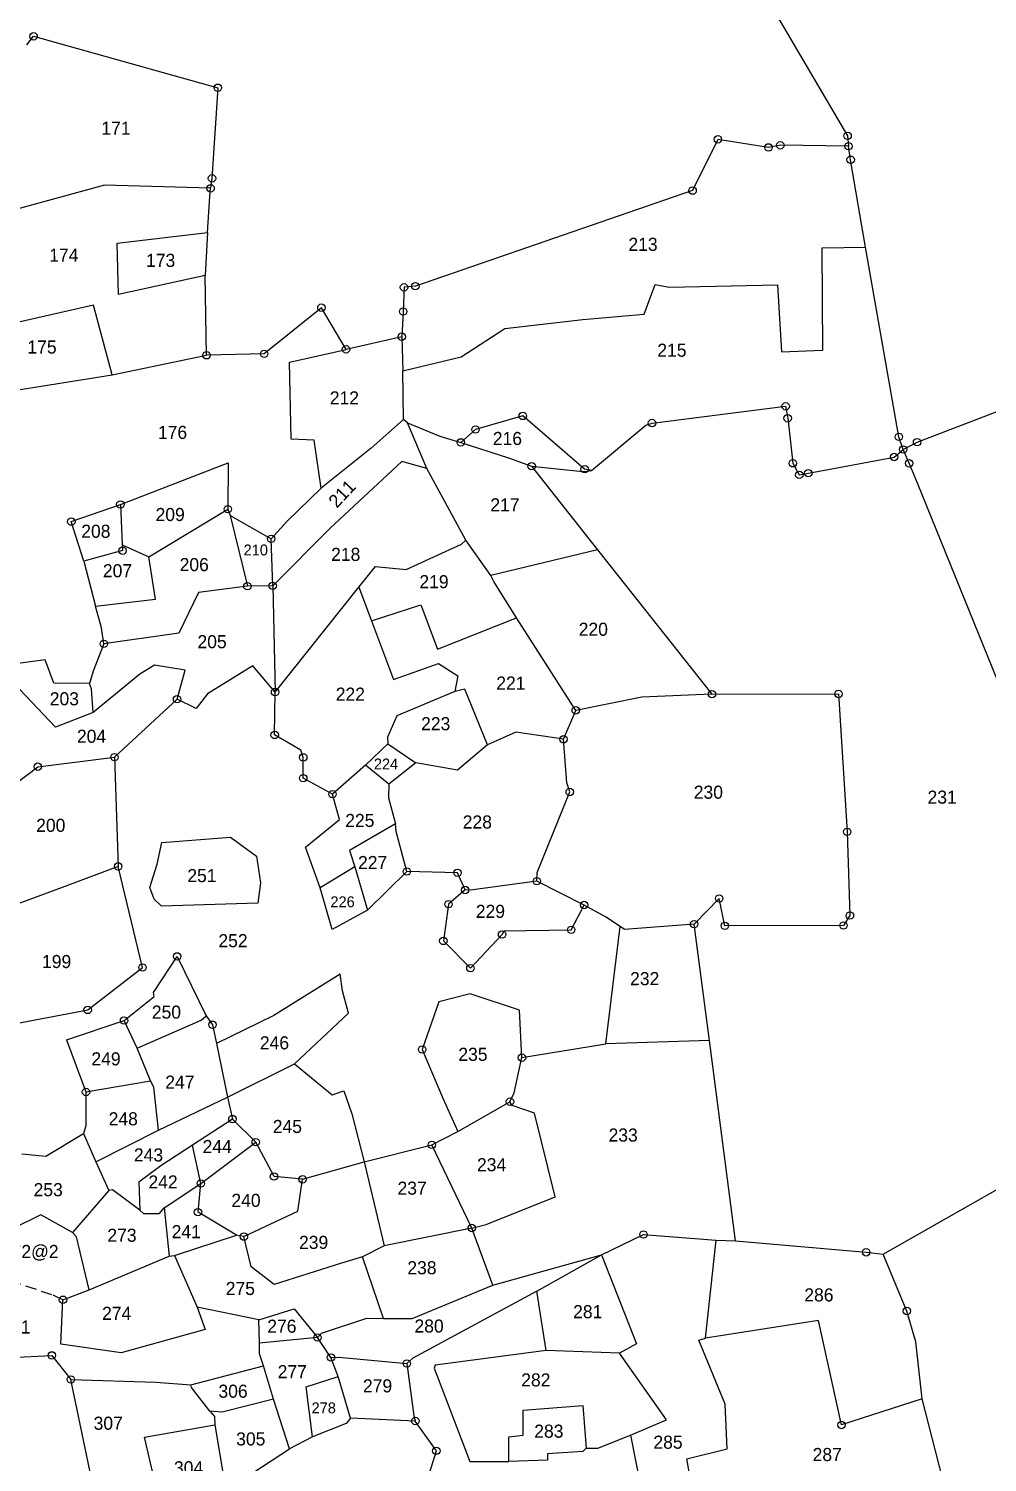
# Model space of a CAD drawing. Header units: metres. Extents: x -203010 to 266029, y 57 to 2163214.
# Drawn here: x -202021.8 to -201741.5, y 970 to 1389.2 of the extents above; entities that cross this region are included whole.
import ezdxf

# ---------------------------------------------------------------- set-up
doc = ezdxf.new("R2010")
doc.units = ezdxf.units.M
doc.header["$LTSCALE"] = 0.3
doc.linetypes.add('DASHED', pattern=[0.75, 0.5, -0.25])
for name, color, linetype in [('POLY_PARCEL', 6, 'Continuous'), ('POLY_SUBPARCEL', 6, 'DASHED'), ('SYM_STONE', 1, 'Continuous'), ('TEXT_PARCEL', 7, 'Continuous')]:
    doc.layers.add(name, color=color, linetype=linetype)
doc.styles.add('TEXT_MAP', font='KRDEV050.TTF', dxfattribs={"height": 1.8})

# ---------------------------------------------------------------- blocks, each defined once
blk = doc.blocks.new('STONE')
at = {"layer": 'SYM_STONE'}
blk.add_circle((0, 0), 0.511, dxfattribs=at)
blk = doc.blocks.new('dxhhhdhdhdhdhdhf')
at = {"layer": 'POLY_PARCEL'}
for points in [[(218.83, 783.66), (218.94, 783.47), (219.72, 782.24), (262.72, 709.01), (262.85, 707.58)], [(149.84, 721.56), (150.76, 722.73), (176.1, 715.65), (175.29, 703.18), (175.1, 701.81)], [(270.35, 665.86), (272.27, 666.85), (305.38, 679.57), (319.55, 684.56), (320.96, 685.49), (339.89, 693.34), (367.3, 703.59), (390.02, 712.21), (408.81, 719.03), (410.2, 719.47)], [(262.85, 707.58), (253.47, 707.71), (251.84, 707.42), (244.88, 708.53), (241.4, 701.48), (203.26, 688.34), (201.7, 688.18), (201.58, 684.86), (201.39, 681.39)], [(265.16, 693.7), (263.14, 705.72), (262.85, 707.58)], [(175.1, 701.81), (160.5, 702.25), (147.61, 698.73)], [(174.66, 695.71), (174.98, 700.67), (175.1, 701.81)], [(174.33, 689.82), (162.41, 687.21), (162.23, 694.26), (174.66, 695.71)], [(174.66, 695.71), (174.33, 689.82)], [(201.52, 676.67), (209.55, 678.63), (215.59, 682.52), (226.29, 683.73), (234.73, 684.47), (236.27, 688.54), (238.16, 688.21), (253.09, 688.51), (253.62, 679.31), (259.3, 679.5), (259.24, 693.6), (265.16, 693.7)], [(270.35, 665.86), (269.76, 667.59), (265.16, 693.7)], [(174.54, 678.84), (174.33, 689.82)], [(161.56, 676.13), (159.01, 685.73), (147.71, 683.19)], [(193.72, 679.65), (190.34, 685.38), (190.34, 685.38), (182.46, 679.04), (174.54, 678.84), (174.54, 678.84), (174.54, 678.84)], [(201.39, 681.39), (201.39, 681.39), (193.72, 679.65)], [(201.39, 681.39), (201.52, 676.67)], [(161.56, 676.13), (174.54, 678.84)], [(190.28, 660.55), (190.28, 660.55), (190.28, 660.55), (189.34, 667.17), (189.34, 667.17), (186.16, 667.3), (186.16, 667.3), (186.16, 667.3), (185.93, 677.89), (193.72, 679.65)], [(201.61, 669.99), (201.52, 676.67)], [(146.32, 673.71), (146.32, 673.71), (161.56, 676.13)], [(227.49, 662.95), (234.96, 669.21), (235.81, 669.5), (254.19, 671.8), (254.19, 671.8), (254.47, 670.15), (255.18, 663.96), (256.07, 662.36), (257.31, 662.6), (269.11, 664.82), (270.35, 665.86)], [(201.61, 669.99), (197.19, 666.06), (190.28, 660.55)], [(202.19, 669.53), (201.61, 669.99)], [(202.19, 669.53), (206.61, 667.68), (209.52, 666.84)], [(204.83, 663.23), (202.19, 669.53)], [(227.49, 662.95), (226.54, 663.15), (218.03, 670.48), (211.53, 668.62), (209.52, 666.84)], [(209.52, 666.84), (216.08, 664.7), (219.25, 663.57)], [(306.65, 576.54), (306, 577.49), (306, 577.49), (294.03, 607.2), (287.23, 624.48), (272.34, 661.24), (271.17, 663.95), (270.35, 665.86)], [(162.68, 658.32), (177.52, 664.06), (177.45, 657.67)], [(204.83, 663.23), (201.38, 664.2), (191.53, 655.03), (183.63, 647.12)], [(210.19, 653.39), (204.83, 663.23)], [(219.25, 663.57), (219.25, 663.57), (228.3, 652.05)], [(219.25, 663.57), (226.31, 662.82), (226.58, 662.85), (226.58, 662.85), (227.49, 662.95)], [(183.42, 653.59), (185.6, 655.99), (190.28, 660.55)], [(157.66, 650.52), (155.93, 655.96), (162.68, 658.32)], [(162.68, 658.32), (162.94, 652.78)], [(166.6, 651.1), (177.45, 657.67), (177.45, 657.67)], [(177.45, 657.67), (177.78, 656.8)], [(177.78, 656.8), (183.42, 653.59), (183.42, 653.59)], [(177.78, 656.8), (180.15, 647.06)], [(183.63, 647.12), (183.42, 653.59)], [(195.5, 646.94), (197.75, 649.79), (201.97, 649.34), (209.6, 652.84), (210.19, 653.39)], [(213.65, 648.51), (210.19, 653.39)], [(162.98, 651.96), (157.66, 650.52)], [(159.24, 644.31), (167.51, 645.28), (166.6, 651.1), (166.6, 651.1)], [(162.94, 652.78), (162.94, 652.78), (166.6, 651.1), (166.6, 651.1)], [(162.94, 652.78), (162.98, 651.96), (162.98, 651.96)], [(228.3, 652.05), (213.65, 648.51)], [(228.3, 652.05), (244.05, 632.19)], [(157.66, 650.52), (159.24, 644.31)], [(180.15, 647.06), (173.44, 646.18), (170.7, 640.61), (160.39, 639.14)], [(183.63, 647.12), (183.63, 647.12), (180.15, 647.06)], [(183.63, 647.12), (183.95, 632.5)], [(217.15, 642.72), (214.05, 647.7), (213.65, 648.51)], [(183.95, 632.5), (183.95, 632.5), (195.5, 646.94)], [(195.5, 646.94), (197.24, 642.3)], [(160.39, 639.14), (160.09, 641.36), (159.24, 644.31)], [(197.24, 642.3), (204, 644.49), (206.29, 638.39), (217.15, 642.72)], [(197.24, 642.3), (200.22, 634.23), (206.43, 636.41), (209.07, 634.74), (208.66, 632.59)], [(225.31, 629.97), (217.15, 642.72)], [(160.39, 639.14), (158.91, 635.37), (158.44, 633.7)], [(158.44, 633.7), (153.5, 633.72), (152.35, 636.95), (148.6, 636.42)], [(170.47, 631.52), (171.58, 635.51), (167.39, 636.22), (165.36, 634.97), (158.93, 629.69)], [(183.95, 632.5), (180.9, 636.09), (174.64, 632.26), (173.11, 630.22), (170.47, 631.52)], [(158.93, 629.69), (153.73, 627.67), (147.17, 634.65)], [(158.93, 629.69), (158.68, 632.96), (158.44, 633.7)], [(161.86, 623.55), (170.47, 631.52), (170.47, 631.52)], [(191.84, 618.45), (187.83, 620.65), (187.83, 623.51), (187.49, 624.51), (183.89, 626.6), (183.95, 632.5), (183.95, 632.5)], [(208.66, 632.59), (200.7, 629.24), (199.4, 626.29), (199.47, 625.36)], [(213.17, 625.25), (210.05, 632.91), (208.66, 632.59)], [(244.05, 632.19), (234.39, 631.77), (225.31, 629.97)], [(244.05, 632.19), (244.05, 632.19), (261.46, 632.22), (261.46, 632.22), (261.46, 632.22), (261.46, 632.22), (262.65, 613.25), (263.02, 601.73), (262.13, 600.37), (245.82, 600.33), (245.04, 604.08), (241.58, 600.56)], [(223.63, 625.99), (225.31, 629.97), (225.31, 629.97)], [(199.47, 625.36), (196.39, 622.43)], [(199.47, 625.36), (203.33, 622.76)], [(223.63, 625.99), (217.09, 626.96), (213.17, 625.25)], [(219.95, 606.47), (219.99, 607.65), (224.48, 618.74), (224.07, 619.98), (223.63, 625.99)], [(148.11, 619.81), (151.32, 622.24), (161.86, 623.55)], [(161.86, 623.55), (162.36, 608.52)], [(213.17, 625.25), (209.05, 621.76), (203.33, 622.76)], [(196.39, 622.43), (191.84, 618.45)], [(199.62, 619.83), (196.39, 622.43)], [(203.33, 622.76), (199.62, 619.83)], [(199.62, 619.83), (199.54, 617.93), (200.51, 614.35)], [(190.14, 605.58), (188.13, 611.16), (192.81, 614.98), (191.84, 618.45)], [(200.51, 614.35), (194.2, 610.72), (194.9, 608.47)], [(202.07, 607.81), (200.62, 613.31), (200.51, 614.35)], [(138.11, 581.87), (147.09, 586.69), (158.17, 588.77), (165.71, 594.6), (162.36, 608.52), (162.36, 608.52)], [(162.36, 608.52), (155.03, 605.77), (147.24, 602.85), (144.78, 605.96)], [(194.9, 608.47), (190.14, 605.58)], [(194.9, 608.47), (196.64, 602.47)], [(196.64, 602.47), (202.07, 607.81)], [(210.1, 605.26), (209.03, 607.63), (202.07, 607.81)], [(196.64, 602.47), (191.81, 599.83), (190.14, 605.58)], [(219.95, 606.47), (210.85, 605.25), (210.1, 605.26)], [(226.46, 603.19), (219.95, 606.47)], [(210.1, 605.26), (207.8, 603.31), (207.09, 598.25), (210.81, 594.51), (215.17, 599.14), (215.46, 599.66), (224.67, 599.77), (226.46, 603.19)], [(231.4, 600.23), (229.39, 601.57), (226.46, 603.19)], [(229.42, 584.1), (231.4, 600.23)], [(241.58, 600.56), (232.03, 599.82), (231.4, 600.23)], [(243.68, 584.54), (241.58, 600.56)], [(163.17, 587.32), (167.3, 590.62), (167.21, 591.16), (170.48, 596.13), (174.48, 587.95)], [(186.6, 581.34), (194.05, 588.33), (193.21, 591.38), (192.92, 593.66), (183.75, 587.99), (175.87, 584.17)], [(217.9, 582.19), (217.56, 588.73), (210.77, 590.96), (206.47, 589.88), (204.17, 583.32), (207, 576.62), (209.08, 572.05)], [(164.97, 583.49), (173.77, 587.34), (174.37, 587.86), (174.48, 587.95)], [(174.48, 587.95), (175.33, 586.73), (175.87, 584.17)], [(155.26, 584.66), (163.17, 587.32)], [(164.97, 583.49), (163.17, 587.32)], [(155.26, 584.66), (157.93, 577.48)], [(175.87, 584.17), (177.41, 576.75)], [(217.9, 582.19), (229.42, 584.1)], [(243.68, 584.54), (229.42, 584.1)], [(247.27, 556.98), (243.68, 584.54)], [(166.79, 579.01), (164.97, 583.49)], [(216.25, 576.13), (216.84, 577.36), (217.9, 582.19)], [(177.41, 576.75), (186.6, 581.34)], [(186.6, 581.34), (191.8, 577.08), (193.4, 577.63), (194.51, 574.48), (196.19, 567.86)], [(157.93, 577.48), (166.79, 579.01)], [(167.92, 572.21), (167.27, 578.16), (166.79, 579.01)], [(157.93, 577.48), (157.9, 572.83), (157.58, 571.79)], [(167.92, 572.21), (177.41, 576.75)], [(177.41, 576.75), (178.07, 573.75)], [(209.08, 572.05), (216.25, 576.13)], [(211, 558.75), (212.95, 559.22), (222.47, 563.02), (219.61, 574.53), (216.57, 575.61), (216.25, 576.13)], [(267.56, 555.16), (289.05, 567.34), (304.68, 575.63), (306.65, 576.54)], [(159.29, 567.86), (167.92, 572.21)], [(178.07, 573.75), (178.07, 573.75), (172.59, 570.18)], [(181.28, 570.57), (178.07, 573.75), (178.07, 573.75)], [(205.51, 570.19), (209.08, 572.05)], [(149.09, 568.98), (152.42, 568.64), (157.58, 571.79)], [(157.58, 571.79), (159.29, 567.86)], [(172.59, 570.18), (168.22, 567.34), (165.2, 565.05), (165.34, 561.22)], [(173.72, 564.88), (172.59, 570.18)], [(173.72, 564.88), (173.72, 564.88), (181.28, 570.57)], [(187.72, 565.46), (187.72, 565.46), (183.79, 565.84), (183.79, 565.84), (181.28, 570.57), (181.28, 570.57)], [(196.19, 567.86), (205.51, 570.19)], [(211, 558.75), (205.51, 570.19), (205.51, 570.19)], [(159.29, 567.86), (161.05, 563.91)], [(187.72, 565.46), (196.19, 567.86)], [(196.19, 567.86), (198.92, 556.31), (198.92, 556.31)], [(168.7, 561.52), (173.72, 564.88)], [(178.64, 557.78), (178.64, 557.78), (173.34, 560.94), (173.72, 564.88)], [(179.65, 557.58), (187.07, 561.08), (187.72, 565.46)], [(161.05, 563.91), (156.05, 558.17)], [(165.34, 561.22), (161.59, 564.01), (161.05, 563.91)], [(156.05, 558.17), (151.71, 560.57), (144.06, 556.8)], [(165.34, 561.22), (165.82, 560.77), (168.05, 560.76), (168.7, 561.52)], [(168.7, 561.52), (169.39, 554.89)], [(211, 558.75), (198.92, 556.31)], [(213.88, 550.9), (213.88, 550.9), (211, 558.75)], [(158.37, 550.28), (156.62, 557.54), (156.05, 558.17)], [(170.09, 555), (178.64, 557.78), (178.64, 557.78)], [(179.65, 557.58), (178.64, 557.78)], [(195.97, 554.79), (193.09, 553.94), (183.81, 550.98), (180.64, 553.4), (179.65, 557.58)], [(198.92, 556.31), (195.97, 554.79)], [(228.85, 555.05), (234.62, 557.85), (234.62, 557.85), (244.62, 557.06)], [(243.14, 543.61), (244.62, 557.06)], [(244.62, 557.06), (247.27, 556.98)], [(247.27, 556.98), (265.24, 555.4), (267.56, 555.16)], [(158.37, 550.28), (169.39, 554.89)], [(169.39, 554.89), (170.09, 555)], [(170.09, 555), (173.2, 547.85)], [(198.85, 546.3), (195.97, 554.79)], [(213.88, 550.9), (228.85, 555.05), (228.85, 555.05)], [(219.94, 550.05), (228.85, 555.05), (228.85, 555.05)], [(228.85, 555.05), (233.63, 542.81), (231.29, 541.54)], [(272.93, 535.25), (272.05, 543.08), (270.84, 547.32), (270.84, 547.32), (267.56, 555.16)], [(198.85, 546.3), (202.81, 546.32), (213.88, 550.9)], [(173.2, 547.85), (174.33, 544.81), (162.78, 541.59), (154.47, 542.8), (154.76, 548.9)], [(154.76, 548.9), (158.37, 550.28)], [(219.94, 550.05), (202.89, 540.84), (202.06, 540.12)], [(221.2, 541.92), (219.94, 550.05)], [(181.71, 546.12), (173.2, 547.85)], [(181.71, 546.12), (186.56, 547.64), (189.76, 543.7)], [(181.77, 542.91), (181.71, 546.12)], [(189.76, 543.7), (190.33, 544.27), (196.54, 546.33), (198.85, 546.3)], [(272.93, 535.25), (261.84, 531.64), (261.84, 531.64), (261.84, 531.64), (258.7, 546.04), (243.14, 543.61)], [(189.76, 543.7), (181.77, 542.91)], [(182.33, 539.78), (181.79, 541.47), (181.77, 542.91)], [(191.62, 540.94), (189.76, 543.7)], [(242.01, 518.84), (240.57, 527), (246.1, 528.37), (245.86, 534.53), (242.21, 543.33), (243.14, 543.61)], [(136.94, 537.74), (144.45, 538.44), (146.37, 536.92), (146.37, 536.92), (147.5, 540.95), (153.23, 541.24), (155.84, 537.93)], [(191.62, 540.94), (192.7, 541.01), (202.06, 540.12)], [(192.6, 538.31), (191.62, 540.94)], [(221.2, 541.92), (205.96, 539.89), (205.82, 539.47), (210.7, 526.62), (216.09, 526.62)], [(231.29, 541.54), (221.2, 541.92)], [(232.8, 530.23), (237.78, 532.35), (231.29, 541.54)], [(172.33, 537.18), (182.33, 539.78)], [(183.72, 535.23), (182.33, 539.78)], [(202.06, 540.12), (203.01, 532.93), (203.16, 532.39), (203.22, 532.2)], [(158.67, 524.28), (155.84, 537.93)], [(155.84, 537.93), (167.51, 537.57), (172.33, 537.18)], [(174.96, 533.55), (172.43, 536.8), (172.33, 537.18)], [(189.09, 530.04), (188.23, 536.89), (192.6, 538.31)], [(194.29, 532.6), (192.6, 538.31)], [(183.72, 535.23), (176.63, 533.42), (174.96, 533.55)], [(185.92, 528.36), (183.72, 535.23)], [(275.87, 517.38), (275.73, 524.34), (272.93, 535.25)], [(174.96, 533.55), (175.58, 532.83), (175.64, 531.67)], [(194.29, 532.6), (193.72, 531.88), (189.09, 530.04)], [(203.22, 532.2), (194.29, 532.6)], [(216.09, 526.62), (216.09, 530.04), (218.05, 530.24), (218.05, 533.68), (226.24, 534.31), (226.72, 528.48)], [(168.27, 520.17), (165.97, 529.99), (175.64, 531.67)], [(175.64, 531.67), (177.15, 522.64)], [(204.67, 523.43), (206.11, 528.09), (203.22, 532.2)], [(189.09, 530.04), (185.92, 528.36)], [(232.8, 530.23), (234.22, 523.05), (229.02, 522.7), (228.02, 523.62), (221.88, 523.21), (220.49, 519.22), (220.05, 516.95)], [(226.72, 528.48), (228.34, 528.44), (232.8, 530.23)], [(177.15, 522.64), (185.92, 528.36)], [(226.72, 528.48), (226.24, 527.99), (221.38, 527.68), (221.41, 526.83), (221.41, 526.83), (216.09, 526.62)]]:
    blk.add_lwpolyline(points, dxfattribs=at)
blk.add_lwpolyline([(167.73, 608.83), (168.38, 611.79), (177.8, 612.55), (181.39, 609.94), (181.96, 606.27), (181.56, 603.47), (168.32, 603.04), (167.33, 604), (166.71, 605.62)], close=True, dxfattribs=at)
at = {"layer": 'POLY_SUBPARCEL', "ltscale": 10}
blk.add_lwpolyline([(154.76, 548.9), (153.23, 549.58), (145.6, 552.12), (145.6, 552.12)], dxfattribs=at)
at = {"layer": 'SYM_STONE'}
for p in [(150.76, 722.73), (176.1, 715.65), (244.88, 708.53), (253.47, 707.71), (262.72, 709.01), (251.84, 707.42), (262.85, 707.58), (263.14, 705.72), (175.1, 701.81), (175.29, 703.18), (241.4, 701.48), (201.7, 688.18), (203.26, 688.34), (190.34, 685.38), (201.58, 684.86), (201.39, 681.39), (174.54, 678.84), (182.46, 679.04), (193.72, 679.65), (218.03, 670.48), (254.19, 671.8), (254.47, 670.15), (211.53, 668.62), (235.81, 669.5), (209.52, 666.84), (269.76, 667.59), (272.27, 666.85), (269.11, 664.82), (270.35, 665.86), (219.25, 663.57), (226.54, 663.15), (255.18, 663.96), (256.07, 662.36), (257.31, 662.6), (271.17, 663.95), (162.68, 658.32), (177.45, 657.67), (155.93, 655.96), (183.42, 653.59), (162.98, 651.96), (180.15, 647.06), (183.63, 647.12), (160.39, 639.14), (170.47, 631.52), (183.95, 632.5), (244.05, 632.19), (261.46, 632.22), (225.31, 629.97), (183.89, 626.6), (223.63, 625.99), (161.86, 623.55), (187.83, 623.51), (151.32, 622.24), (187.83, 620.65), (191.84, 618.45), (224.48, 618.74), (262.65, 613.25), (162.36, 608.52), (202.07, 607.81), (209.03, 607.63), (210.1, 605.26), (219.95, 606.47), (207.8, 603.31), (226.46, 603.19), (245.04, 604.08), (263.02, 601.73), (215.17, 599.14), (224.67, 599.77), (241.58, 600.56), (245.82, 600.33), (262.13, 600.37), (207.09, 598.25), (170.48, 596.13), (165.71, 594.6), (210.81, 594.51), (158.17, 588.77), (163.17, 587.32), (175.33, 586.73), (204.17, 583.32), (217.9, 582.19), (157.93, 577.48), (216.25, 576.13), (178.07, 573.75), (181.28, 570.57), (205.51, 570.19), (183.79, 565.84), (173.72, 564.88), (187.72, 565.46), (173.34, 560.94), (211, 558.75), (234.62, 557.85), (179.65, 557.58), (265.24, 555.4), (154.76, 548.9), (270.84, 547.32), (189.76, 543.7), (153.23, 541.24), (191.62, 540.94), (202.06, 540.12), (155.84, 537.93), (203.22, 532.2), (261.84, 531.64), (206.11, 528.09)]:
    blk.add_blockref('STONE', p, dxfattribs=at)
at = {"layer": 'TEXT_PARCEL', "style": 'TEXT_MAP'}
for s, height, p in [('171', 1.8, (160.08, 709.2)), ('213', 1.8, (232.57, 693.19)), ('174', 1.8, (152.9, 691.72)), ('173', 1.8, (166.22, 691)), ('175', 1.8, (149.9, 679.08)), ('215', 1.8, (236.54, 678.62)), ('212', 1.8, (191.49, 672.07)), ('176', 1.8, (167.85, 667.33)), ('216', 1.8, (213.91, 666.48)), ('217', 1.8, (213.57, 657.35)), ('209', 1.8, (167.52, 656.03)), ('208', 1.8, (157.3, 653.73)), ('206', 1.8, (170.83, 649.14)), ('210', 1.5, (179.63, 651.3)), ('218', 1.8, (191.67, 650.54)), ('207', 1.8, (160.27, 648.3)), ('219', 1.8, (203.81, 646.78)), ('220', 1.8, (225.72, 640.23)), ('205', 1.8, (173.28, 638.53)), ('221', 1.8, (214.38, 632.83)), ('203', 1.8, (152.96, 630.68)), ('222', 1.8, (192.3, 631.31)), ('204', 1.8, (156.7, 625.52)), ('223', 1.8, (204.04, 627.24)), ('224', 1.5, (197.54, 621.85)), ('230', 1.8, (241.54, 617.81)), ('231', 1.8, (273.7, 617.12)), ('225', 1.8, (193.6, 613.93)), ('228', 1.8, (209.76, 613.72)), ('200', 1.8, (151.09, 613.27)), ('227', 1.8, (195.36, 608.14)), ('251', 1.8, (171.88, 606.35)), ('226', 1.5, (191.56, 602.89)), ('229', 1.8, (211.56, 601.42)), ('252', 1.8, (176.15, 597.39)), ('199', 1.8, (151.89, 594.53)), ('232', 1.8, (232.78, 592.16)), ('250', 1.8, (166.99, 587.57)), ('246', 1.8, (181.85, 583.34)), ('249', 1.8, (158.68, 581.14)), ('235', 1.8, (209.15, 581.75)), ('247', 1.8, (168.84, 577.94)), ('248', 1.8, (161.05, 572.89)), ('245', 1.8, (183.62, 571.83)), ('233', 1.8, (229.81, 570.64)), ('244', 1.8, (173.97, 569.07)), ('243', 1.8, (164.52, 567.92)), ('234', 1.8, (211.71, 566.56)), ('253', 1.8, (150.72, 563.14)), ('242', 1.8, (166.52, 564.2)), ('237', 1.8, (200.78, 563.34)), ('240', 1.8, (177.93, 561.66)), ('273', 1.8, (160.87, 556.87)), ('241', 1.8, (169.71, 557.36)), ('272@2', 1.8, (146.36, 554.64)), ('239', 1.8, (187.23, 555.88)), ('238', 1.8, (202.13, 552.39)), ('275', 1.8, (177.15, 549.54)), ('286', 1.8, (256.73, 548.64)), ('274', 1.8, (160.14, 546.13)), ('281', 1.8, (224.93, 546.34)), ('272@1', 1.8, (142.5, 544.25)), ('276', 1.8, (182.86, 544.35)), ('280', 1.8, (203.11, 544.37)), ('277', 1.8, (184.29, 538.09)), ('282', 1.8, (217.79, 536.95)), ('306', 1.8, (176.14, 535.41)), ('279', 1.8, (196.02, 536.14)), ('278', 1.5, (188.95, 533.26)), ('307', 1.8, (158.97, 531.01)), ('305', 1.8, (178.58, 528.84)), ('283', 1.8, (219.58, 529.9)), ('285', 1.8, (235.97, 528.38)), ('304', 1.8, (170.02, 524.87)), ('287', 1.8, (257.87, 526.68))]:
    blk.add_text(s, height=height, dxfattribs=at).set_placement(p)
blk.add_text('211', height=1.8, rotation=46.7368, dxfattribs=at).set_placement((192.45, 657.71))
blk = doc.blocks.new('waf')
blk.add_blockref('dxhhhdhdhdhdhdhf', (0, 0))

msp = doc.modelspace()

# ---------------------------------------------------------------- block references
at = {"xscale": 2.125290427780037, "yscale": 2.125290427780037, "zscale": 2.125290427780037, "rotation": 0.01318011358334895}
msp.add_blockref('waf', (-202340.39, -149.07), dxfattribs=at)

doc.saveas('drawing.dxf')
